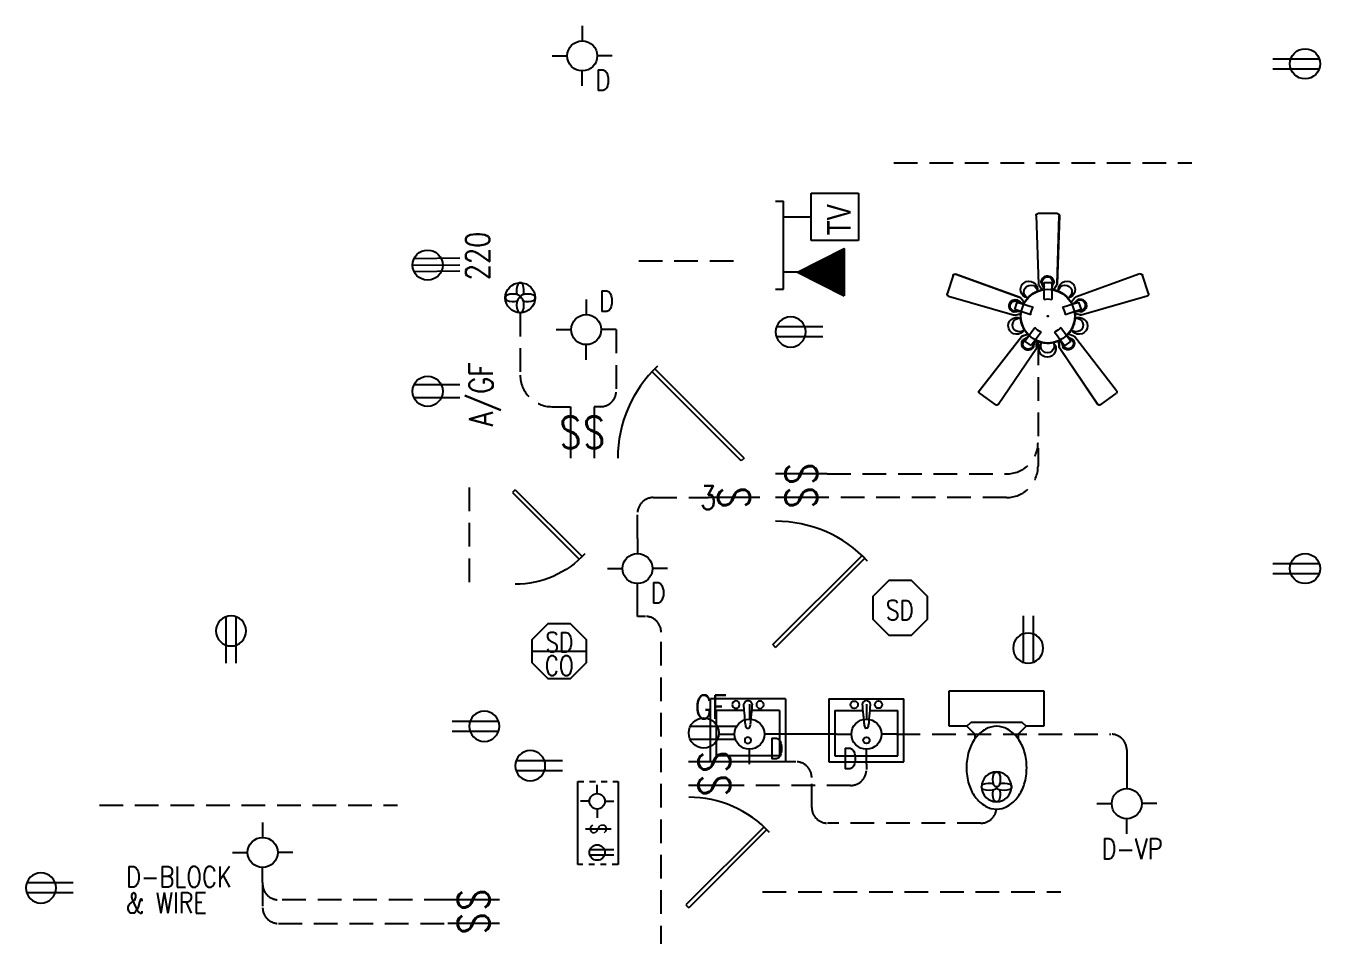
# Model space of a CAD drawing. Header units: inches. Extents: x 1062 to 6528, y -11616 to 5280.
# Drawn here: x 2259.2 to 2587.2, y -11078.8 to -10848.2 of the extents above; entities that cross this region are included whole.
import ezdxf
from ezdxf.enums import TextEntityAlignment as Align

# ---------------------------------------------------------------- set-up
doc = ezdxf.new("R2010")
doc.units = ezdxf.units.IN
doc.header["$LTSCALE"] = 24
doc.header["$MEASUREMENT"] = 0
for name, pattern in [('DASH', [0.1236, 0.0618, -0.0618]), ('DASHED', [0.75, 0.5, -0.25]), ('HIDDEN', [0.375, 0.25, -0.125])]:
    doc.linetypes.add(name, pattern=pattern)
doc.layers.get('Defpoints').update_dxf_attribs({"color": 3, "linetype": 'HIDDEN'})
for name, color, linetype in [('A-DOOR', 4, 'CONTINUOUS'), ('AN', 6, 'CONTINUOUS'), ('ELEC', 1, 'CONTINUOUS'), ('P-FIXT', 6, 'CONTINUOUS'), ('TEMP', 5, 'CONTINUOUS')]:
    doc.layers.add(name, color=color, linetype=linetype)
doc.layers.add('cam_ELEC', color=7, linetype='CONTINUOUS', lineweight=35)
doc.layers.get('AN').off()
doc.layers.get('TEMP').off()
doc.styles.add('Arial Narrow_1', font='ARIALN.TTF', dxfattribs={"width": 0.9, "height": 6.75})
doc.styles.add('SIMPLEX', font='simplex.shx', dxfattribs={"width": 0.8})

# ---------------------------------------------------------------- blocks, each defined once
blk = doc.blocks.new('*U687')
at = {"layer": 'ELEC', "color": 0}
for p, q in [((0, 7.62), (0, 3.81)), ((-7.62, 0), (-3.81, 0)), ((7.62, 0), (3.81, 0)), ((0, -7.62), (0, -3.81))]:
    blk.add_line(p, q, dxfattribs=at)
blk.add_circle((0, 0), 3.81, dxfattribs=at)
at = {"layer": 'ELEC', "color": 0, "insert": (-34.64, -3.55), "char_height": 5.25, "width": 28.4525, "attachment_point": 1, "style": 'SIMPLEX'}
blk.add_mtext('\\pxsm0.75;D-BLOCK\\P& WIRE', dxfattribs=at)
blk = doc.blocks.new('*U574')
at = {"layer": 'ELEC', "color": 0}
for p, q in [((-2.94, 25.51, -46.52), (-2.36, 8.14, -46.52)), ((-2.9, 25.51, -46.52), (-2.94, 25.51, -46.52)), ((-2.32, 8.14, -46.52), (-2.9, 25.51, -46.52)), ((-2.43, 26, -46.52), (-2.46, 26, -46.52)), ((-2.43, 26, -46.52), (2.5, 26, -46.52)), ((2.97, 25.51, -46.52), (2.39, 8.14, -46.52)), ((-25.48, 5.72, -46.52), (-23.96, 10.41, -46.52)), ((-23.35, 10.71, -46.52), (-7, 4.79, -46.52)), ((0.07, 10.22, -46.52), (0.02, 10.22, -46.52)), ((0.12, 10.03, -46.52), (0.03, 10.03, -46.52)), ((23.36, 10.68, -46.52), (7.01, 4.76, -46.52)), ((7.02, 4.72, -46.52), (23.37, 10.64, -46.52)), ((23.37, 10.64, -46.52), (23.36, 10.68, -46.52)), ((23.98, 10.34, -46.52), (23.97, 10.37, -46.52)), ((23.98, 10.34, -46.52), (25.5, 5.66, -46.52)), ((-2.32, 8.14, -46.52), (-2.36, 8.14, -46.52)), ((-2.27, 7.97, -46.52), (-1.42, 6.72, -46.52)), ((-2.24, 7.97, -46.52), (-2.27, 7.97, -46.52)), ((-1.39, 6.72, -46.52), (-2.24, 7.97, -46.52)), ((-1.55, 8.58, -46.52), (-1.59, 8.58, -46.52)), ((-1, 8.51, -46.52), (-1, 4.25, -46.52)), ((0.97, 8.51, -46.52), (-1, 8.51, -46.52)), ((0.97, 4.26, -46.52), (0.97, 8.51, -46.52)), ((2.3, 7.97, -46.52), (1.46, 6.72, -46.52)), ((-25.48, 5.72, -46.52), (-25.49, 5.69, -46.52)), ((-25.17, 5.12, -46.52), (-25.18, 5.09, -46.52)), ((-25.18, 5.09, -46.52), (-8.47, 0.27, -46.52)), ((-8.46, 0.3, -46.52), (-25.17, 5.12, -46.52)), ((-7.8, 3.55, -46.52), (-8.41, 1.68, -46.52)), ((-3.74, 2.25, -46.52), (-7.8, 3.55, -46.52)), ((-6.87, 4.65, -46.52), (-5.95, 3.47, -46.52)), ((7.8, 3.55, -46.52), (3.74, 2.25, -46.52)), ((6.88, 4.62, -46.52), (5.96, 3.44, -46.52)), ((6, 3.44, -46.52), (6.89, 4.59, -46.52)), ((6.89, 4.59, -46.52), (6.88, 4.62, -46.52)), ((7.02, 4.72, -46.52), (7.01, 4.76, -46.52)), ((7.68, 4.12, -46.52), (7.67, 4.16, -46.52)), ((8.41, 1.68, -46.52), (7.8, 3.55, -46.52)), ((25.19, 5.06, -46.52), (8.48, 0.24, -46.52)), ((-9.7, 3.22, -46.52), (-9.71, 3.18, -46.52)), ((-9.5, 3.21, -46.52), (-9.53, 3.13, -46.52)), ((-8.64, 1.18, -46.52), (-8.65, 1.14, -46.52)), ((-8.46, 0.3, -46.52), (-8.47, 0.27, -46.52)), ((-8.41, 1.68, -46.52), (-4.35, 0.36, -46.52)), ((-8.28, 0.3, -46.52), (-6.85, 0.72, -46.52)), ((-8.27, 0.33, -46.52), (-8.28, 0.3, -46.52)), ((-6.85, 0.75, -46.52), (-8.27, 0.33, -46.52)), ((4.35, 0.36, -46.52), (8.41, 1.68, -46.52)), ((8.29, 0.27, -46.52), (6.85, 0.69, -46.52)), ((9.57, 2.98, -46.52), (9.55, 3.06, -46.52)), ((9.74, 3.09, -46.52), (9.73, 3.13, -46.52)), ((-3.3, -2.86, -46.52), (-5.81, -6.31, -46.52)), ((5.82, -6.3, -46.52), (3.31, -2.85, -46.52)), ((-17.4, -18.9, -46.52), (-6.72, -5.18, -46.52)), ((-6.55, -5.09, -46.52), (-5.15, -4.59, -46.52)), ((-5.81, -6.31, -46.52), (-4.2, -7.48, -46.52)), ((-4.2, -7.48, -46.52), (-1.69, -4.03, -46.52)), ((-2.83, -6.28, -46.52), (-2.88, -7.76, -46.52)), ((-2.85, -7.78, -46.52), (-2.8, -6.29, -46.52)), ((1.72, -4.02, -46.52), (4.22, -7.46, -46.52)), ((2.85, -7.78, -46.52), (2.8, -6.29, -46.52)), ((4.22, -7.46, -46.52), (5.82, -6.3, -46.52)), ((5.12, -4.61, -46.52), (6.52, -5.11, -46.52)), ((6.55, -5.09, -46.52), (5.14, -4.59, -46.52)), ((6.3, -6.03, -46.52), (6.33, -6.01, -46.52)), ((6.52, -5.11, -46.52), (6.55, -5.09, -46.52)), ((6.62, -5.16, -46.52), (6.64, -5.14, -46.52)), ((6.62, -5.16, -46.52), (17.35, -18.94, -46.52)), ((17.37, -18.92, -46.52), (6.64, -5.14, -46.52)), ((-2.91, -7.95, -46.52), (-12.65, -22.35, -46.52)), ((-12.62, -22.37, -46.52), (-2.88, -7.97, -46.52)), ((-6.06, -8.23, -46.52), (-6.03, -8.26, -46.52)), ((-5.99, -8.04, -46.52), (-5.92, -8.09, -46.52)), ((-3.79, -7.85, -46.52), (-3.76, -7.88, -46.52)), ((-2.91, -7.95, -46.52), (-2.88, -7.97, -46.52)), ((-2.88, -7.76, -46.52), (-2.85, -7.78, -46.52)), ((12.59, -22.39, -46.52), (2.9, -8.07, -46.52)), ((5.79, -8.19, -46.52), (5.86, -8.13, -46.52)), ((5.95, -8.31, -46.52), (5.99, -8.28, -46.52)), ((-13.32, -22.46, -46.52), (-17.3, -19.57, -46.52)), ((17.25, -19.61, -46.52), (13.26, -22.5, -46.52)), ((17.25, -19.61, -46.52), (17.27, -19.59, -46.52)), ((17.35, -18.94, -46.52), (17.37, -18.92, -46.52)), ((-13.32, -22.46, -46.52), (-13.29, -22.48, -46.52)), ((-12.65, -22.35, -46.52), (-12.62, -22.37, -46.52))]:
    blk.add_line(p, q, dxfattribs=at)
at = {"layer": 'ELEC', "color": 0, "elevation": -46.52, "flags": 128}
for points in [[(1.69, 8.58), (1.68, 8.65), (1.68, 8.71), (1.67, 8.78), (1.66, 8.84), (1.65, 8.91), (1.64, 8.97), (1.62, 9.03), (1.6, 9.1), (1.58, 9.16), (1.56, 9.22), (1.53, 9.28), (1.5, 9.34), (1.47, 9.39), (1.44, 9.45), (1.4, 9.5), (1.37, 9.56), (1.33, 9.61), (1.28, 9.66), (1.24, 9.71), (1.2, 9.76), (1.15, 9.8), (1.1, 9.84), (1.05, 9.88), (1, 9.92), (0.94, 9.96), (0.89, 9.99), (0.83, 10.03), (0.77, 10.06), (0.71, 10.08), (0.65, 10.11), (0.59, 10.13), (0.53, 10.15), (0.47, 10.17), (0.4, 10.18), (0.34, 10.2), (0.28, 10.21), (0.21, 10.21), (0.15, 10.22), (0.08, 10.22), (0.07, 10.22)], [(-1.03, 6.82), (-1.3, 6.77), (-1.57, 6.71), (-1.83, 6.65), (-2.1, 6.57), (-2.36, 6.48), (-2.62, 6.38), (-2.87, 6.27), (-3.12, 6.15), (-3.36, 6.02), (-3.6, 5.88), (-3.83, 5.73), (-4.06, 5.57), (-4.28, 5.41), (-4.49, 5.23), (-4.7, 5.05), (-4.9, 4.86), (-5.09, 4.66), (-5.27, 4.45), (-5.44, 4.24), (-5.61, 4.01), (-5.76, 3.79), (-5.91, 3.55), (-6.05, 3.31), (-6.18, 3.07)], [(6.19, 3.03), (6.12, 3.18), (5.98, 3.42), (5.84, 3.66), (5.69, 3.89), (5.53, 4.12), (5.36, 4.33), (5.18, 4.55), (5, 4.75), (4.8, 4.95), (4.6, 5.13), (4.39, 5.31), (4.18, 5.48), (3.95, 5.65), (3.73, 5.8), (3.49, 5.95), (3.25, 6.08), (3, 6.21), (2.75, 6.32), (2.5, 6.43), (2.24, 6.52), (1.98, 6.6), (1.71, 6.68), (1.44, 6.74), (1.17, 6.79), (0.97, 6.82)], [(1.03, 6.81), (1.05, 6.96), (1.09, 7.15), (1.14, 7.33), (1.2, 7.52), (1.26, 7.7), (1.33, 7.88), (1.4, 8.05), (1.48, 8.22), (1.57, 8.39), (1.67, 8.55), (1.69, 8.58)], [(-7.64, 4.25), (-7.7, 4.27), (-7.77, 4.29), (-7.83, 4.3), (-7.9, 4.32), (-7.96, 4.32), (-8.03, 4.33), (-8.09, 4.33), (-8.16, 4.34), (-8.22, 4.33), (-8.29, 4.33), (-8.35, 4.32), (-8.42, 4.31), (-8.48, 4.3), (-8.55, 4.29), (-8.61, 4.27), (-8.67, 4.25), (-8.73, 4.23), (-8.79, 4.21), (-8.85, 4.18), (-8.91, 4.15), (-8.97, 4.12), (-9.02, 4.09), (-9.08, 4.05), (-9.13, 4.01), (-9.18, 3.97), (-9.23, 3.93), (-9.28, 3.89), (-9.33, 3.84), (-9.37, 3.79), (-9.41, 3.74), (-9.45, 3.69), (-9.49, 3.64), (-9.53, 3.59), (-9.56, 3.53), (-9.59, 3.47), (-9.62, 3.42), (-9.65, 3.36), (-9.67, 3.3), (-9.7, 3.24), (-9.7, 3.22)], [(-6.15, 3.07), (-6.3, 3.15), (-6.46, 3.25), (-6.63, 3.35), (-6.78, 3.46), (-6.93, 3.57), (-7.08, 3.69), (-7.23, 3.82), (-7.36, 3.95), (-7.5, 4.09), (-7.62, 4.23), (-7.64, 4.25)], [(-6.8, 1.15), (-6.83, 0.97), (-6.86, 0.7), (-6.88, 0.42), (-6.9, 0.15), (-6.9, 0)], [(0.1, 0), (0.1, 0), (0.1, 0.01), (0.1, 0.01), (0.1, 0.01), (0.1, 0.02), (0.1, 0.02), (0.1, 0.03), (0.1, 0.03), (0.1, 0.03), (0.09, 0.04), (0.09, 0.04), (0.09, 0.05), (0.09, 0.05), (0.09, 0.05), (0.09, 0.06), (0.08, 0.06), (0.08, 0.06), (0.08, 0.07), (0.07, 0.07), (0.07, 0.07), (0.07, 0.08), (0.07, 0.08), (0.06, 0.08), (0.06, 0.08), (0.06, 0.09), (0.05, 0.09), (0.05, 0.09), (0.04, 0.09), (0.04, 0.09), (0.04, 0.1), (0.03, 0.1), (0.03, 0.1), (0.02, 0.1), (0.02, 0.1), (0.02, 0.1), (0.01, 0.1), (0.01, 0.1), (0, 0.1), (0, 0.1), (0, 0.1), (-0.01, 0.1), (-0.01, 0.1), (-0.02, 0.1), (-0.02, 0.1), (-0.02, 0.1), (-0.03, 0.1), (-0.03, 0.1), (-0.04, 0.1), (-0.04, 0.09), (-0.04, 0.09), (-0.05, 0.09), (-0.05, 0.09), (-0.06, 0.09), (-0.06, 0.08), (-0.06, 0.08), (-0.07, 0.08), (-0.07, 0.08), (-0.07, 0.07), (-0.07, 0.07), (-0.08, 0.07), (-0.08, 0.07), (-0.08, 0.06), (-0.09, 0.06), (-0.09, 0.06), (-0.09, 0.05), (-0.09, 0.05), (-0.09, 0.04), (-0.1, 0.04), (-0.1, 0.04), (-0.1, 0.03), (-0.1, 0.03), (-0.1, 0.03), (-0.1, 0.02), (-0.1, 0.02), (-0.1, 0.01), (-0.1, 0.01), (-0.1, 0), (-0.1, 0), (-0.1, 0)], [(6.78, 1.12), (6.95, 1.15), (7.14, 1.17), (7.33, 1.18), (7.52, 1.18), (7.71, 1.18), (7.9, 1.17), (8.09, 1.15), (8.28, 1.13), (8.47, 1.09), (8.65, 1.05), (8.68, 1.05)], [(6.9, 0), (6.89, 0.27), (6.87, 0.55), (6.85, 0.82), (6.81, 1.1), (6.8, 1.15)], [(8.68, 1.05), (8.74, 1.07), (8.81, 1.09), (8.87, 1.12), (8.92, 1.15), (8.98, 1.18), (9.04, 1.21), (9.09, 1.25), (9.15, 1.28), (9.2, 1.32), (9.25, 1.36), (9.3, 1.41), (9.34, 1.45), (9.39, 1.5), (9.43, 1.55), (9.47, 1.6), (9.51, 1.65), (9.55, 1.71), (9.59, 1.76), (9.62, 1.82), (9.65, 1.88), (9.68, 1.93), (9.7, 1.99), (9.73, 2.06), (9.75, 2.12), (9.76, 2.18), (9.78, 2.24), (9.79, 2.31), (9.8, 2.37), (9.81, 2.44), (9.82, 2.5), (9.82, 2.57), (9.82, 2.63), (9.82, 2.7), (9.81, 2.76), (9.8, 2.82), (9.79, 2.89), (9.78, 2.95), (9.76, 3.02), (9.75, 3.08), (9.74, 3.09)], [(-6.9, 0), (-6.89, -0.28), (-6.87, -0.55), (-6.85, -0.83), (-6.81, -1.1), (-6.76, -1.37), (-6.7, -1.64), (-6.63, -1.91), (-6.55, -2.17), (-6.45, -2.43), (-6.35, -2.69), (-6.24, -2.94), (-6.12, -3.19), (-5.99, -3.43), (-5.84, -3.66), (-5.69, -3.9), (-5.53, -4.12), (-5.36, -4.34), (-5.19, -4.55), (-5, -4.75), (-4.81, -4.95)], [(-0.1, 0), (-0.1, -0.01), (-0.1, -0.01), (-0.1, -0.01), (-0.1, -0.02), (-0.1, -0.02), (-0.1, -0.03), (-0.1, -0.03), (-0.1, -0.03), (-0.1, -0.04), (-0.1, -0.04), (-0.1, -0.05), (-0.09, -0.05), (-0.09, -0.05), (-0.09, -0.06), (-0.09, -0.06), (-0.08, -0.06), (-0.08, -0.07), (-0.08, -0.07), (-0.08, -0.07), (-0.07, -0.08), (-0.07, -0.08), (-0.07, -0.08), (-0.06, -0.08), (-0.06, -0.09), (-0.06, -0.09), (-0.05, -0.09), (-0.05, -0.09), (-0.05, -0.1), (-0.04, -0.1), (-0.04, -0.1), (-0.03, -0.1), (-0.03, -0.1), (-0.03, -0.1), (-0.02, -0.1), (-0.02, -0.1), (-0.01, -0.1), (-0.01, -0.11), (-0.01, -0.11), (0, -0.11), (0, -0.11), (0.01, -0.11), (0.01, -0.11), (0.01, -0.1), (0.02, -0.1), (0.02, -0.1), (0.03, -0.1), (0.03, -0.1), (0.03, -0.1), (0.04, -0.1), (0.04, -0.1), (0.05, -0.09), (0.05, -0.09), (0.05, -0.09), (0.06, -0.09), (0.06, -0.09), (0.06, -0.08), (0.07, -0.08), (0.07, -0.08), (0.07, -0.08), (0.08, -0.07), (0.08, -0.07), (0.08, -0.07), (0.08, -0.06), (0.09, -0.06), (0.09, -0.06), (0.09, -0.05), (0.09, -0.05), (0.09, -0.04), (0.1, -0.04), (0.1, -0.04), (0.1, -0.03), (0.1, -0.03), (0.1, -0.02), (0.1, -0.02), (0.1, -0.02), (0.1, -0.01), (0.1, -0.01), (0.1, 0), (0.1, 0)], [(4.83, -4.93), (4.89, -4.86), (5.08, -4.66), (5.27, -4.45), (5.44, -4.24), (5.61, -4.02), (5.76, -3.79), (5.91, -3.56), (6.05, -3.32), (6.17, -3.07), (6.29, -2.82), (6.4, -2.57), (6.5, -2.31), (6.58, -2.05), (6.66, -1.79), (6.73, -1.52), (6.78, -1.25), (6.83, -0.97), (6.86, -0.7), (6.88, -0.43), (6.89, -0.15), (6.9, 0)], [(-6.41, -5.95), (-6.45, -6.01), (-6.48, -6.06), (-6.52, -6.12), (-6.55, -6.18), (-6.57, -6.24), (-6.6, -6.3), (-6.62, -6.36), (-6.65, -6.42), (-6.66, -6.48), (-6.68, -6.54), (-6.69, -6.61), (-6.71, -6.67), (-6.71, -6.74), (-6.72, -6.8), (-6.72, -6.87), (-6.73, -6.93), (-6.72, -7), (-6.72, -7.06), (-6.71, -7.13), (-6.7, -7.19), (-6.69, -7.26), (-6.68, -7.32), (-6.66, -7.38), (-6.64, -7.45), (-6.62, -7.51), (-6.59, -7.57), (-6.57, -7.63), (-6.54, -7.68), (-6.51, -7.74), (-6.47, -7.8), (-6.44, -7.85), (-6.4, -7.9), (-6.36, -7.95), (-6.32, -8), (-6.27, -8.05), (-6.23, -8.1), (-6.18, -8.14), (-6.13, -8.18), (-6.08, -8.22), (-6.06, -8.23)], [(-4.85, -4.93), (-4.95, -5.02), (-5.09, -5.14), (-5.24, -5.27), (-5.39, -5.38), (-5.54, -5.49), (-5.7, -5.59), (-5.87, -5.69), (-6.04, -5.78), (-6.21, -5.87), (-6.38, -5.94), (-6.41, -5.95)], [(-3.18, -6.12), (-3.01, -6.21), (-2.75, -6.32), (-2.5, -6.43), (-2.24, -6.52), (-1.98, -6.61), (-1.71, -6.68), (-1.44, -6.75), (-1.17, -6.8), (-0.9, -6.84), (-0.63, -6.87), (-0.35, -6.89), (-0.08, -6.9), (0.2, -6.89), (0.48, -6.88), (0.75, -6.86), (1.02, -6.82), (1.3, -6.77), (1.57, -6.72), (1.83, -6.65), (2.1, -6.57), (2.36, -6.48), (2.62, -6.38), (2.87, -6.27), (3.12, -6.15), (3.23, -6.09)], [(3.17, -6.12), (3.24, -6.26), (3.32, -6.43), (3.39, -6.61), (3.45, -6.79), (3.51, -6.97), (3.56, -7.15), (3.6, -7.34), (3.63, -7.53), (3.66, -7.72), (3.68, -7.91), (3.68, -7.94)], [(3.68, -7.94), (3.72, -7.99), (3.76, -8.04), (3.8, -8.09), (3.85, -8.13), (3.9, -8.18), (3.95, -8.22), (4, -8.26), (4.05, -8.3), (4.1, -8.34), (4.16, -8.38), (4.21, -8.41), (4.27, -8.44), (4.33, -8.47), (4.39, -8.49), (4.45, -8.52), (4.51, -8.54), (4.58, -8.56), (4.64, -8.57), (4.7, -8.59), (4.77, -8.6), (4.83, -8.61), (4.9, -8.61), (4.96, -8.62), (5.03, -8.62), (5.09, -8.61), (5.16, -8.61), (5.22, -8.6), (5.29, -8.59), (5.35, -8.58), (5.41, -8.57), (5.47, -8.55), (5.54, -8.53), (5.6, -8.51), (5.66, -8.48), (5.72, -8.45), (5.77, -8.42), (5.83, -8.39), (5.89, -8.36), (5.94, -8.32), (5.95, -8.31)]]:
    blk.add_lwpolyline(points, dxfattribs=at)
at = {"layer": 'ELEC', "color": 0}
for centre, radius, start, end in [((-4.78, 6.74, -46.52), 2.14, 350.7421, 260.9533), ((0, 0, -46.52), 6.82, 0, 180), ((-4.37, 6.17, -46.52), 1.72, 7.4906, 244.5094), ((4.78, 6.74, -46.52), 2.14, 279.0467, 189.2579), ((4.36, 6.17, -46.52), 1.72, 295.4906, 172.5094), ((0, 0, -46.52), 4.37, 77.1929, 103.2637), ((0, 0, -46.52), 4.37, 148.9987, 175.2531), ((0, 0, -46.52), 4.37, 4.7469, 31.0013), ((-7.89, -2.46, -46.52), 2.14, 62.7421, 332.9533), ((-7.22, -2.24, -46.52), 1.72, 79.4906, 316.5094), ((0, 0, -46.52), 6.82, 180, 0), ((0, 0, -46.52), 4.37, 220.9006, 247.2637), ((0, 0, -46.52), 4.37, 293.1929, 319.2637), ((7.22, -2.24, -46.52), 1.72, 223.4906, 100.5094), ((7.89, -2.46, -46.52), 2.14, 207.0467, 117.2579), ((0.1, -8.26, -46.52), 2.14, 135.0467, 45.2579), ((0.1, -7.56, -46.52), 1.72, 151.4906, 28.5094)]:
    blk.add_arc(centre, radius, start, end, dxfattribs=at)
for centre, major_axis, start_param, end_param in [((-2.46, 25.51, -46.52), (0, 0.484), 0, 1.570796), ((-2.43, 25.51, -46.52), (0, 0.484), 0, 1.570796), ((2.5, 25.51, -46.52), (0, 0.484), 4.712389, 6.283185), ((2.46, 25.51, -46.52), (0, 0.484), 5.905353, 6.137419), ((-23.5, 10.26, -46.52), (-0.46, 0.149), 4.712389, 6.283185), ((-23.51, 10.22, -46.52), (-0.46, 0.149), 6.021386, 6.137419), ((0.02, 8.58, -46.52), (0, 1.64), 0, 1.570796), ((0.11, 8.58, -46.52), (0, 1.39), 4.761565, 7.804693), ((0.12, 8.65, -46.52), (0, 1.38), 4.712389, 7.462224), ((23.51, 10.22, -46.52), (0.46, 0.149), 0, 1.570796), ((23.52, 10.19, -46.52), (0.46, 0.149), 0, 1.570796), ((-1.02, 8.73, -46.52), (0, 1.49), 1.980343, 2.111734), ((-0.98, 8.73, -46.52), (0, 1.49), 1.980343, 2.111734), ((-6.1, 5.98, -46.52), (0, 5.27), 4.871906, 5.228698), ((-6.02, 5.98, -46.52), (0, 5.52), 5.104129, 5.216074), ((0.12, 8.65, -46.52), (0, 1.38), 1.195695, 1.570796), ((-6.41, 5.92, -46.52), (0, 5.93), 5.084701, 5.191094), ((5.7, 6.04, -46.52), (0, 5.02), 1.024368, 1.286982), ((5.7, 6.04, -46.52), (0, 5.02), 1.024368, 1.282289), ((5.62, 6.04, -46.52), (0, 4.77), 1.128131, 1.174641), ((1.05, 8.73, -46.52), (0, 1.49), 4.171451, 4.302842), ((-25.03, 5.54, -46.52), (-0.46, 0.149), 0, 1.570796), ((-25.02, 5.57, -46.52), (-0.46, 0.149), 0, 1.570796), ((-8.19, 2.79, -46.52), (-1.31, 0.43), 4.712389, 7.556223), ((-8.13, 2.76, -46.52), (-1.32, 0.43), 4.761565, 7.429311), ((-3.98, 7.29, -46.52), (-4.78, 1.55), 1.024368, 1.284625), ((-3.98, 7.29, -46.52), (-4.78, 1.55), 1.024368, 1.282289), ((-4.01, 7.21, -46.52), (-4.54, 1.47), 1.128131, 1.174517), ((-7.98, 3.7, -46.52), (-1.41, 0.46), 4.171451, 4.302842), ((3.8, 7.65, -46.52), (5.01, 1.63), 4.870451, 5.228698), ((7.99, 3.66, -46.52), (1.41, 0.46), 1.980343, 2.111734), ((8, 3.63, -46.52), (1.41, 0.46), 1.980343, 2.111734), ((3.65, 7.93, -46.52), (5.64, 1.83), 5.068892, 5.086783), ((3.83, 7.57, -46.52), (5.25, 1.7), 5.090031, 5.216074), ((3.65, 7.93, -46.52), (5.64, 1.83), 5.116292, 5.191094), ((8.17, 2.63, -46.52), (1.56, 0.51), 0, 1.570796), ((8.26, 2.56, -46.52), (1.31, 0.43), 4.712389, 7.853982), ((8.19, 2.54, -46.52), (1.32, 0.43), 4.761565, 7.804693), ((25.04, 5.51, -46.52), (0.46, 0.149), 4.712389, 6.283185), ((-8.15, 2.67, -46.52), (-1.56, 0.51), 0, 1.570796), ((-8.13, 2.76, -46.52), (-1.32, 0.43), 1.18714, 1.521508), ((-8.19, 2.79, -46.52), (-1.31, 0.43), 1.308997, 1.570796), ((-7.57, -3.96, -46.52), (-5.01, 1.63), 4.869541, 5.228698), ((-7.55, -3.88, -46.52), (-5.25, 1.7), 5.104094, 5.216074), ((-7.61, -4.27, -46.52), (-5.64, 1.83), 5.116292, 5.191094), ((-8.62, 1.73, -46.52), (-1.41, 0.46), 1.980343, 2.111734), ((-8.61, 1.76, -46.52), (-1.41, 0.46), 1.980343, 2.111734), ((7.51, -3.56, -46.52), (4.78, 1.55), 1.024368, 1.264914), ((7.51, -3.56, -46.52), (4.78, 1.55), 1.230515, 1.255878), ((7.51, -3.56, -46.52), (4.78, 1.55), 1.024368, 1.230515), ((7.48, -3.48, -46.52), (4.54, 1.47), 1.128131, 1.174733), ((8.63, 1.7, -46.52), (1.41, 0.46), 4.171451, 4.302842), ((-5.98, -6.45, -46.52), (0.87, 1.2), 1.029858, 1.161249), ((-5.18, -6.93, -46.52), (0.81, 1.11), 1.570796, 4.41463), ((-5.13, -6.88, -46.52), (0.82, 1.12), 1.619972, 4.328732), ((-8.17, -1.54, -46.52), (2.95, 4.06), 4.16596, 4.414369), ((-8.17, -1.54, -46.52), (2.95, 4.06), 4.169835, 4.372108), ((-8.1, -1.59, -46.52), (2.8, 3.86), 4.269724, 4.31651), ((-8.17, -1.54, -46.52), (2.95, 4.06), 4.376245, 4.397997), ((1.42, -8.43, -46.52), (3.1, 4.26), 1.732537, 2.087105), ((4.95, -7.01, -46.52), (-0.82, 1.12), 1.619972, 4.6631), ((4.98, -7.07, -46.52), (-0.81, 1.11), 1.570796, 4.712389), ((8.45, -1.25, -46.52), (-3.1, 4.26), 1.733383, 2.087105), ((8.67, -1.02, -46.52), (-3.48, 4.79), 1.943108, 2.049501), ((8.38, -1.3, -46.52), (-3.24, 4.46), 1.962537, 2.074482), ((5.02, -6.96, -46.52), (-0.96, 1.33), 3.141593, 4.712389), ((5.95, -6.47, -46.52), (-0.87, 1.2), 5.179816, 5.253327), ((5.98, -6.45, -46.52), (-0.87, 1.2), 5.179816, 5.253327), ((-5.06, -6.93, -46.52), (0.96, 1.33), 3.141593, 4.712389), ((-5.13, -6.88, -46.52), (0.82, 1.12), 4.365604, 4.6631), ((-5.18, -6.93, -46.52), (0.81, 1.11), 4.45059, 4.712389), ((1.71, -8.56, -46.52), (3.48, 4.79), 1.9747, 2.049501), ((1.35, -8.38, -46.52), (3.24, 4.46), 1.962537, 2.074482), ((-4.34, -7.64, -46.52), (0.87, 1.2), 5.121936, 5.253327), ((-4.31, -7.66, -46.52), (0.87, 1.2), 5.121936, 5.253327), ((4.31, -7.67, -46.52), (-0.87, 1.2), 1.029858, 1.229344), ((-0.99, -8.19, -46.52), (-2.8, 3.86), 4.269724, 4.316412), ((-1.07, -8.24, -46.52), (-2.95, 4.06), 4.16596, 4.428575), ((-1.07, -8.24, -46.52), (-2.95, 4.06), 4.16596, 4.423882), ((-17.02, -19.18, -46.52), (0.284, 0.391), 1.570796, 3.141593), ((16.96, -19.22, -46.52), (-0.284, 0.391), 3.141593, 4.712389), ((16.99, -19.2, -46.52), (-0.284, 0.391), 3.141593, 4.712389), ((-13.04, -22.07, -46.52), (0.284, 0.391), 3.141593, 4.712389), ((-13.01, -22.09, -46.52), (0.284, 0.391), 3.141593, 4.712389), ((12.98, -22.11, -46.52), (-0.284, 0.391), 1.570796, 3.141593)]:
    blk.add_ellipse(centre, major_axis=major_axis, ratio=0.984808, start_param=start_param, end_param=end_param, dxfattribs=at)
for points, knots in [([(-1.26, 8.64, -46.52), (-1.28, 8.64, -46.52), (-1.31, 8.63, -46.52), (-1.37, 8.62, -46.52), (-1.42, 8.6, -46.52), (-1.48, 8.59, -46.52), (-1.53, 8.58, -46.52), (-1.55, 8.58, -46.52), (-1.55, 8.58, -46.52)], [0, 0, 0, 0, 0.142857, 0.285714, 0.428571, 0.571429, 0.857143, 1, 1, 1, 1]), ([(1.48, 8.65, -46.52), (1.5, 8.64, -46.52), (1.53, 8.63, -46.52), (1.58, 8.62, -46.52), (1.62, 8.61, -46.52), (1.67, 8.59, -46.52), (1.68, 8.58, -46.52), (1.69, 8.58, -46.52)], [0, 0, 0, 0, 0.1428571, 0.2857143, 0.4285714, 0.5714286, 0.8571429, 0.8571429, 0.8571429, 0.8571429]), ([(-7.77, 4.08, -46.52), (-7.76, 4.09, -46.52), (-7.74, 4.12, -46.52), (-7.71, 4.17, -46.52), (-7.69, 4.2, -46.52), (-7.66, 4.24, -46.52), (-7.65, 4.25, -46.52), (-7.64, 4.25, -46.52)], [0, 0, 0, 0, 0.1428571, 0.2857143, 0.4285714, 0.5714286, 0.8571429, 0.8571429, 0.8571429, 0.8571429]), ([(7.83, 3.87, -46.52), (7.82, 3.88, -46.52), (7.8, 3.91, -46.52), (7.77, 3.96, -46.52), (7.74, 4.01, -46.52), (7.71, 4.06, -46.52), (7.69, 4.1, -46.52), (7.68, 4.12, -46.52), (7.68, 4.12, -46.52)], [0, 0, 0, 0, 0.142857, 0.285714, 0.428571, 0.571429, 0.857143, 1, 1, 1, 1]), ([(-8.61, 1.47, -46.52), (-8.61, 1.45, -46.52), (-8.61, 1.42, -46.52), (-8.62, 1.36, -46.52), (-8.62, 1.31, -46.52), (-8.63, 1.24, -46.52), (-8.64, 1.2, -46.52), (-8.64, 1.18, -46.52), (-8.64, 1.18, -46.52)], [0, 0, 0, 0, 0.142857, 0.285714, 0.428571, 0.571429, 0.857143, 1, 1, 1, 1]), ([(8.68, 1.27, -46.52), (8.68, 1.25, -46.52), (8.69, 1.21, -46.52), (8.69, 1.16, -46.52), (8.69, 1.11, -46.52), (8.69, 1.07, -46.52), (8.68, 1.05, -46.52), (8.68, 1.05, -46.52)], [0, 0, 0, 0, 0.1428571, 0.2857143, 0.4285714, 0.5714286, 0.8571429, 0.8571429, 0.8571429, 0.8571429]), ([(-6.28, -6.13, -46.52), (-6.29, -6.12, -46.52), (-6.32, -6.09, -46.52), (-6.35, -6.05, -46.52), (-6.37, -6.01, -46.52), (-6.4, -5.97, -46.52), (-6.41, -5.96, -46.52), (-6.41, -5.95, -46.52)], [0, 0, 0, 0, 0.1428571, 0.2857143, 0.4285714, 0.5714286, 0.8571429, 0.8571429, 0.8571429, 0.8571429]), ([(6.1, -6.26, -46.52), (6.11, -6.24, -46.52), (6.13, -6.21, -46.52), (6.17, -6.17, -46.52), (6.21, -6.13, -46.52), (6.25, -6.08, -46.52), (6.28, -6.05, -46.52), (6.29, -6.04, -46.52), (6.3, -6.03, -46.52)], [0, 0, 0, 0, 0.142857, 0.285714, 0.428571, 0.571429, 0.857143, 1, 1, 1, 1]), ([(-4.06, -7.73, -46.52), (-4.05, -7.74, -46.52), (-4.01, -7.76, -46.52), (-3.96, -7.78, -46.52), (-3.91, -7.8, -46.52), (-3.85, -7.82, -46.52), (-3.81, -7.84, -46.52), (-3.79, -7.85, -46.52), (-3.79, -7.85, -46.52)], [0, 0, 0, 0, 0.142857, 0.285714, 0.428571, 0.571429, 0.857143, 1, 1, 1, 1]), ([(3.89, -7.87, -46.52), (3.87, -7.87, -46.52), (3.84, -7.89, -46.52), (3.79, -7.91, -46.52), (3.75, -7.92, -46.52), (3.7, -7.93, -46.52), (3.68, -7.94, -46.52), (3.68, -7.94, -46.52)], [0, 0, 0, 0, 0.1428571, 0.2857143, 0.4285714, 0.5714286, 0.8571429, 0.8571429, 0.8571429, 0.8571429])]:
    blk.add_open_spline(points, degree=3, knots=knots, dxfattribs=at)
blk = doc.blocks.new('*U580')
at = {"layer": 'ELEC', "color": 0}
for p, q in [((0, 7.62), (0, 3.81)), ((-7.62, 0), (-3.81, 0)), ((7.62, 0), (3.81, 0)), ((0, -7.62), (0, -3.81))]:
    blk.add_line(p, q, dxfattribs=at)
blk.add_circle((0, 0), 3.81, dxfattribs=at)
at = {"layer": 'ELEC', "color": 0, "insert": (3.32, -3.55), "char_height": 5.25, "width": 2.8525, "attachment_point": 1, "style": 'SIMPLEX'}
blk.add_mtext('D', dxfattribs=at)
blk = doc.blocks.new('*U678')
at = {"layer": 'ELEC'}
h = blk.add_hatch(dxfattribs=at)
h.set_pattern_fill('ANSI31', color=0)
h.set_pattern_definition([(45, (-17786.7599, -242.65927), (-0.08838834765, 0.08838834765), [])])
h.paths.add_polyline_path([(12.82, 17.37), (0.82, 17.37), (6.82, 5.59)])
at = {"layer": 'ELEC', "color": 0}
for p, q in [((-13.21, 20.99), (-1.21, 20.99)), ((-13.21, 8.99), (-13.21, 20.99)), ((-1.21, 20.99), (-1.21, 8.99)), ((0.82, 17.37), (12.82, 17.37)), ((6.82, 5.59), (0.82, 17.37)), ((6.82, 5.59), (12.82, 17.37)), ((-1.21, 8.99), (-13.21, 8.99)), ((-7.21, 2), (-7.21, 8.99)), ((6.82, 5.59), (6.82, 2)), ((11.17, 2), (-11.17, 2)), ((-11.17, 0), (-11.17, 2)), ((11.17, 0), (11.17, 2))]:
    blk.add_line(p, q, dxfattribs=at)
at = {"layer": 'ELEC', "color": 0, "insert": (-2.51, 13.04), "char_height": 6, "width": 10.0899, "attachment_point": 1, "rotation": 180, "style": 'Arial Narrow_1'}
blk.add_mtext('TV', dxfattribs=at)
blk = doc.blocks.new('*U576')
at = {"layer": 'ELEC', "color": 0}
for p, q in [((-1.22, 12), (-1.22, 0.22)), ((1.31, 12), (1.31, 0.22))]:
    blk.add_line(p, q, dxfattribs=at)
blk.add_circle((0.04, 3.82), 3.82, dxfattribs=at)
blk = doc.blocks.new('*U689')
at = {"layer": 'ELEC', "color": 0}
for p, q in [((-1.63, 12), (-1.63, 0.37)), ((1.66, 12), (1.66, 0.37))]:
    blk.add_line(p, q, dxfattribs=at)
blk.add_circle((0.02, 3.82), 3.82, dxfattribs=at)
at = {"layer": 'ELEC', "color": 0, "insert": (0.78, 18.36), "char_height": 6, "width": 15.2712, "attachment_point": 5, "rotation": 180, "style": 'SIMPLEX'}
blk.add_mtext('A/GF', dxfattribs=at)
blk = doc.blocks.new('*U690')
at = {"layer": 'ELEC', "color": 0}
for p, q in [((-1.63, 12), (-1.63, 0.37)), ((0.02, 0), (0.02, 12)), ((1.66, 12), (1.66, 0.37))]:
    blk.add_line(p, q, dxfattribs=at)
blk.add_circle((0.02, 3.82), 3.82, dxfattribs=at)
at = {"layer": 'ELEC', "color": 0, "insert": (3.97, 13.45), "char_height": 6, "width": 15.5439, "attachment_point": 1, "rotation": 179.3616, "style": 'SIMPLEX'}
blk.add_mtext('220', dxfattribs=at)
blk = doc.blocks.new('*U575')
at = {"layer": 'ELEC', "color": 0}
blk.add_circle((0, 0), 6, dxfattribs=at)
for centre, radius, start, end in [((4.5, 3), 6, 157.38014, 202.61986), ((0, 4.875), 1.125, 22.61986, 157.38014), ((-4.5, 3), 6, 337.38014, 22.61986), ((-4.875, 0), 1.125, 112.61986, 247.38014), ((-3, -4.5), 6, 72.88557, 112.61986), ((0, 1.125), 1.125, 202.61986, 337.38014), ((-1.125, 0), 1.125, 292.61986, 0), ((1.125, 0), 1.125, 180, 247.38014), ((3, -4.5), 6, 67.38014, 107.11443), ((4.875, 0), 1.125, 292.61986, 67.38014), ((-3, 4.5), 6, 247.38014, 292.61986), ((4.5, -3), 6, 162.88557, 202.61986), ((3, 4.5), 6, 247.38014, 292.61986), ((-4.5, -3), 6, 337.38014, 17.11443), ((0, -4.875), 1.125, 202.61986, 337.38014)]:
    blk.add_arc(centre, radius, start, end, dxfattribs=at)
blk = doc.blocks.new('*U754')
at = {"layer": 'ELEC', "color": 0}
for p, q in [((0, 7.62), (0, 3.81)), ((-7.62, 0), (-3.81, 0)), ((7.62, 0), (3.81, 0)), ((0, -7.62), (0, -3.81))]:
    blk.add_line(p, q, dxfattribs=at)
blk.add_circle((0, 0), 3.81, dxfattribs=at)
at = {"layer": 'ELEC', "color": 0, "insert": (3.28, 9.84), "char_height": 5.25, "width": 2.8525, "attachment_point": 1, "style": 'SIMPLEX'}
blk.add_mtext('D', dxfattribs=at)
blk = doc.blocks.new('*U223')
at = {"layer": 'ELEC', "color": 0}
for p, q in [((0, 7.62), (0, 3.81)), ((-7.62, 0), (-3.81, 0)), ((7.62, 0), (3.81, 0)), ((0, -7.62), (0, -3.81))]:
    blk.add_line(p, q, dxfattribs=at)
blk.add_circle((0, 0), 3.81, dxfattribs=at)
at = {"layer": 'ELEC', "color": 0, "insert": (-6.4, -8.8), "char_height": 5.25, "width": 16.2525, "attachment_point": 1, "style": 'SIMPLEX'}
blk.add_mtext('D-VP', dxfattribs=at)
blk = doc.blocks.new('*U224')
at = {"layer": 'ELEC', "color": 0}
for p, q in [((0, 7.62), (0, 3.81)), ((-7.62, 0), (-3.81, 0)), ((7.62, 0), (3.81, 0)), ((0, -7.62), (0, -3.81))]:
    blk.add_line(p, q, dxfattribs=at)
blk.add_circle((0, 0), 3.81, dxfattribs=at)
at = {"layer": 'ELEC', "color": 0, "insert": (-6.1, -3.55), "char_height": 5.25, "width": 2.8525, "attachment_point": 1, "style": 'SIMPLEX'}
blk.add_mtext('D', dxfattribs=at)
blk = doc.blocks.new('*U686')
at = {"layer": 'ELEC', "color": 0}
for p, q in [((0, 7.62), (0, 3.81)), ((-7.62, 0), (-3.81, 0)), ((7.62, 0), (3.81, 0)), ((0, -7.62), (0, -3.81))]:
    blk.add_line(p, q, dxfattribs=at)
blk.add_circle((0, 0), 3.81, dxfattribs=at)
at = {"layer": 'ELEC', "color": 0, "insert": (4.91, -1.02), "char_height": 5.25, "width": 2.8525, "attachment_point": 1, "style": 'SIMPLEX'}
blk.add_mtext('D', dxfattribs=at)
blk = doc.blocks.new('*U577')
at = {"layer": 'ELEC', "color": 0}
blk.add_lwpolyline([(2.88, -6.96), (6.96, -2.88), (6.96, 2.88), (2.88, 6.96), (-2.88, 6.96), (-6.96, 2.88), (-6.96, -2.88), (-2.88, -6.96)], close=True, dxfattribs=at)
at = {"layer": 'ELEC', "color": 0, "lineweight": 5, "insert": (-0.09, -0.61), "char_height": 5, "width": 8.2416, "attachment_point": 5, "style": 'SIMPLEX'}
blk.add_mtext('SD', dxfattribs=at)
blk = doc.blocks.new('*U578')
at = {"layer": 'ELEC', "color": 0}
blk.add_line((-6.96, 0), (6.96, 0), dxfattribs=at)
blk.add_lwpolyline([(2.88, -6.96), (6.96, -2.88), (6.96, 2.88), (2.88, 6.96), (-2.88, 6.96), (-6.96, 2.88), (-6.96, -2.88), (-2.88, -6.96)], close=True, dxfattribs=at)
at = {"layer": 'ELEC', "color": 0, "lineweight": 5, "char_height": 5, "attachment_point": 5, "style": 'SIMPLEX'}
for s, insert, width in [('SD', (0, 2.28), 8.2416), ('CO', (0, -3.66), 8.7264)]:
    blk.add_mtext(s, dxfattribs=dict(at, insert=insert, width=width))
blk = doc.blocks.new('*U688')
at = {"layer": 'ELEC', "color": 0}
for p, q in [((-1.63, 12), (-1.63, 0.37)), ((1.66, 12), (1.66, 0.37))]:
    blk.add_line(p, q, dxfattribs=at)
blk.add_circle((0.02, 3.82), 3.82, dxfattribs=at)
at = {"layer": 'ELEC', "color": 0, "insert": (-6.58, 5.61), "char_height": 6, "width": 15.2712, "attachment_point": 5, "rotation": 90, "style": 'SIMPLEX'}
blk.add_mtext('GF', dxfattribs=at)
blk = doc.blocks.new('*U195')
at = {"layer": 'ELEC', "color": 0, "linetype": 'ByBlock', "lineweight": -2}
blk.add_line((-6.52, 0), (6.52, 0), dxfattribs=at)
at = {"layer": 'ELEC', "color": 0, "linetype": 'ByBlock', "lineweight": -2, "style": 'SIMPLEX', "width": 0.8, "flags": 8}
blk.add_attdef('S', text='', height=8, rotation=90, dxfattribs=at).set_placement((0, 0), align=Align.MIDDLE_CENTER)
blk = doc.blocks.new('*U198')
at = {"layer": 'ELEC', "color": 0, "linetype": 'ByBlock', "lineweight": -2}
blk.add_line((-6.52, 0), (6.52, 0), dxfattribs=at)
at = {"layer": 'ELEC', "color": 0, "linetype": 'ByBlock', "lineweight": -2, "style": 'SIMPLEX', "width": 0.8, "flags": 8}
blk.add_attdef('S', text='', height=8, rotation=90, dxfattribs=at).set_placement((0, 0), align=Align.MIDDLE_CENTER)
blk = doc.blocks.new('*U199')
at = {"layer": 'cam_ELEC', "color": 0, "linetype": 'ByBlock', "lineweight": -2}
blk.add_line((-6.5, 0), (6.5, 0), dxfattribs=at)
at = {"layer": 'ELEC', "color": 0, "linetype": 'ByBlock', "lineweight": -2, "style": 'SIMPLEX', "width": 0.8, "flags": 8}
blk.add_attdef('#', text='', height=6, dxfattribs=at).set_placement((6.5, 0), align=Align.MIDDLE_CENTER)
blk.add_attdef('S', text='', height=8, rotation=90, dxfattribs=at).set_placement((0, 0), align=Align.MIDDLE_CENTER)
blk = doc.blocks.new('*U193')
at = {"layer": 'ELEC', "color": 0, "linetype": 'ByBlock', "lineweight": -2}
blk.add_line((0, 6.52), (0, -6.52), dxfattribs=at)
at = {"layer": 'ELEC', "color": 0, "linetype": 'ByBlock', "lineweight": -2, "style": 'SIMPLEX', "width": 0.8, "flags": 8}
blk.add_attdef('S', text='', height=8, dxfattribs=at).set_placement((0, 0), align=Align.MIDDLE_CENTER)
blk = doc.blocks.new('*U208')
at = {"layer": 'ELEC', "color": 0, "linetype": 'ByBlock', "lineweight": -2}
blk.add_line((-6.52, 0), (6.52, 0), dxfattribs=at)
at = {"layer": 'ELEC', "color": 0, "linetype": 'ByBlock', "lineweight": -2, "style": 'SIMPLEX', "width": 0.8, "flags": 8}
blk.add_attdef('S', text='', height=8, rotation=90, dxfattribs=at).set_placement((0, 0), align=Align.MIDDLE_CENTER)
blk = doc.blocks.new('*U230')
at = {"layer": 'ELEC', "color": 0, "linetype": 'Continuous'}
for p, q in [((-4.84, -10.77), (-4.84, 10.23)), ((5.34, 10.23), (5.34, -10.77))]:
    blk.add_line(p, q, dxfattribs=at)
at = {"layer": 'ELEC', "color": 0, "linetype": 'DASH'}
for p, q in [((-4.84, 10.23), (5.34, 10.23)), ((5.34, -10.77), (-4.84, -10.77))]:
    blk.add_line(p, q, dxfattribs=at)
at = {"layer": 'ELEC', "color": 0}
for p, q in [((0.05, 7.18), (0.05, 9.42)), ((-1.9, 5.23), (-4.14, 5.23)), ((2.01, 5.23), (4.25, 5.23)), ((0.05, 3.27), (0.05, 1.03)), ((4.25, -7.12), (-1.79, -7.12)), ((4.25, -8.42), (-1.79, -8.42))]:
    blk.add_line(p, q, dxfattribs=at)
for centre in [(0.05, 5.23), (0.05, -7.77)]:
    blk.add_circle(centre, 1.96, dxfattribs=at)
ref = blk.add_blockref('*U208', (0.36, -1.77), dxfattribs=dict(at, xscale=0.5, yscale=0.5, zscale=0.5))
ref.add_attrib('S', 'S', dxfattribs={"color": 0, "linetype": 'ByBlock', "lineweight": -2, "height": 4, "rotation": 90, "style": 'SIMPLEX', "width": 0.8}).set_placement((0.36, -1.77), align=Align.MIDDLE_CENTER)
blk = doc.blocks.new('WC')
at = {"layer": 'P-FIXT', "color": 0}
for p, q in [((-12, -9), (-12, 0)), ((-12, 0), (12, 0)), ((12, 0), (12, -9)), ((-7.5, -9), (-12, -9)), ((-7.5, -9), (-6.5, -8)), ((-7.5, -9), (-5.5, -11)), ((6.5, -8), (-6.5, -8)), ((7.5, -9), (5.5, -11)), ((7.5, -9), (6.5, -8)), ((12, -9), (7.5, -9)), ((-5.5, -11), (-5.5, -12.21)), ((5.5, -11), (5.5, -12.21))]:
    blk.add_line(p, q, dxfattribs=at)
blk.add_lwpolyline([(0, -30, 0.130075), (2.79, -29.26, 0.10646), (5.4, -26.92, 0.084286), (7.03, -23.65, 0.073334), (7.64, -19.5, 0.073334), (7.03, -15.35, 0.084286), (5.4, -12.08, 0.10646), (2.79, -9.74, 0.130075), (0, -9, 0.130075), (-2.79, -9.74, 0.10646), (-5.4, -12.08, 0.084286), (-7.03, -15.35, 0.073334), (-7.64, -19.5, 0.073334), (-7.03, -23.65, 0.084286), (-5.4, -26.92, 0.10646), (-2.79, -29.26, 0.130075)], format="xyb", close=True, dxfattribs=at)
blk = doc.blocks.new('Bsink-Square')
at = {"layer": 'P-FIXT', "color": 0}
for p, q in [((-9.5, 16), (-9.5, 0)), ((-9.5, 16), (9.5, 16)), ((9.5, 0), (9.5, 16)), ((-8, 12.98), (-8, 1.5)), ((-8, 12.98), (-0.94, 12.98)), ((0.95, 12.98), (8, 12.98)), ((8, 1.5), (8, 12.98)), ((0.26, 8.52), (-0.21, 8.52)), ((-9.5, 0), (9.5, 0)), ((-8, 1.5), (8, 1.5))]:
    blk.add_line(p, q, dxfattribs=at)
for centre, radius in [((-3.06, 14.47), 0.938), ((3.06, 14.49), 0.938), ((0.02, 5.45), 0.811)]:
    blk.add_circle(centre, radius, dxfattribs=at)
for centre, radius, start, end in [((0, 14.48), 1.03, 0.2246, 180.2246), ((13.81, 14.89), 14.84, 181.6211, 182.4531), ((28.26, 15.51), 29.3, 182.4531, 185.2246), ((-28.26, 15.29), 29.3, 355.2246, 357.996), ((-13.81, 14.79), 14.84, 357.996, 358.828), ((28.26, 15.51), 29.3, 185.2246, 187.996), ((54.65, 15.53), 55.56, 184.2232, 186.236), ((-54.65, 15.1), 55.56, 354.2132, 356.226), ((-28.26, 15.29), 29.3, 352.4531, 355.2246), ((5.26, 10.72), 5.97, 191.8904, 200.9807), ((-0.22, 8.62), 0.103, 200.9807, 275.2246), ((0.27, 8.63), 0.103, 265.2246, 339.4685), ((-5.23, 10.68), 5.97, 339.4685, 348.5588)]:
    blk.add_arc(centre, radius, start, end, dxfattribs=at)
blk = doc.blocks.new('2868ANGLE')
at = {"layer": 'A-DOOR', "color": 0}
for p, q in [((-0.71, -0.71), (-23.32, 21.91)), ((0, 0), (-22.63, 22.63)), ((0, 0), (-0.71, -0.71))]:
    blk.add_line(p, q, dxfattribs=at)
blk.add_arc((0, 0), 32, 133.2092, 180, dxfattribs=at)
blk = doc.blocks.new('2468ANGLE')
at = {"layer": 'A-DOOR', "color": 0}
for p, q in [((-19.8, 19.8), (0, 0)), ((-20.49, 19.08), (-0.71, -0.71)), ((-0.71, -0.71), (0, 0))]:
    blk.add_line(p, q, dxfattribs=at)
blk.add_arc((0, 0), 28, 132.9533, 180, dxfattribs=at)
blk = doc.blocks.new('2068ANGLE')
at = {"layer": 'A-DOOR', "color": 0}
for p, q in [((0, 0), (-16.97, 16.97)), ((-0.71, -0.71), (-17.66, 16.25)), ((0, 0), (-0.71, -0.71))]:
    blk.add_line(p, q, dxfattribs=at)
blk.add_arc((0, 0), 24, 132.612, 180, dxfattribs=at)
blk = doc.blocks.new('*U590')
at = {"layer": 'Defpoints', "color": 7}
blk.add_line((-37.43, 0), (38.12, 0), dxfattribs=at)
blk = doc.blocks.new('*U591')
at = {"layer": 'Defpoints', "color": 7}
blk.add_line((-11.66, 0), (12.34, 0), dxfattribs=at)
blk = doc.blocks.new('2ND FLR ELEC')
at = {"layer": 'ELEC', "linetype": 'DASH', "ltscale": 25}
blk.add_line((201.4, -280), (187, -280), dxfattribs=at)
at = {"layer": 'ELEC', "linetype": 'HIDDEN'}
for points in [[(121.29, -173.12), (121.29, -188.95, 0.414214), (129.29, -196.95), (134, -196.95)], [(145.62, -177.41), (145.62, -192.95, -0.414214), (141.62, -196.95), (140, -196.95)], [(252.51, -180.43), (252.51, -212, -0.414214), (244.51, -220), (199.05, -220)], [(199.05, -214), (244.51, -214, 0.414214), (252.51, -206)], [(151, -230.38), (151, -224, -0.414214), (155, -220), (168.95, -220)], [(140, -385.38), (140, -360.6, -0.414214), (144, -356.6), (153, -356.6, 0.493686), (157, -352.6), (157, -254.13, 0.414214), (153, -250.13), (151, -250.13), (151, -245.62)], [(242, -298.57, -0.414214), (238, -302.57), (199.16, -302.57, -0.414214), (195.16, -298.57), (195.16, -291, 0.414214), (191.16, -287), (177.05, -287)], [(56, -317.62), (56, -324, 0.414214), (60, -328), (102.95, -328)], [(102.95, -322), (60, -322, -0.414214), (56, -318)]]:
    blk.add_lwpolyline(points, format="xyb", dxfattribs=at)
at = {"layer": 'ELEC', "linetype": 'HIDDEN', "elevation": 0}
for points in [[(216.65, -280), (271, -280, -0.414214), (275, -284), (275, -290)], [(209.02, -287.62), (209.02, -289, -0.414214), (205.02, -293), (177.05, -293)]]:
    blk.add_lwpolyline(points, format="xyb", dxfattribs=at)
at = {"layer": 'AN'}
for name, p in [('*U590', (253.41, -135.1)), ('*U591', (162.97, -159.97)), ('*U590', (52.08, -298.02)), ('*U590', (220.13, -319.99))]:
    blk.add_blockref(name, p, dxfattribs=at)
at = {"layer": 'AN', "rotation": 90.00000000000001}
blk.add_blockref('*U591', (108.4, -229.78), dxfattribs=at)
at = {"layer": 'ELEC'}
for name, p in [('*U580', (137, -108)), ('*U754', (138, -177.41)), ('*U580', (151, -238)), ('*U577', (217.57, -247.96)), ('*U578', (131.16, -258.96)), ('*U686', (179.38, -280)), ('*U224', (209.02, -280)), ('*U223', (275, -297.62)), ('*U230', (140.73, -302.25)), ('*U687', (56, -310))]:
    blk.add_blockref(name, p, dxfattribs=at)
for name, p, rotation in [('*U576', (324, -110.04), 90.00000000000001), ('*U678', (186, -156), 270), ('*U690', (94, -161.07), 270.6383754575901), ('*U689', (94, -193.03), 270), ('*U576', (324, -238.04), 90.00000000000001), ('*U688', (163.98, -279.68), 270)]:
    blk.add_blockref(name, p, dxfattribs=dict(at, rotation=rotation))
at = {"layer": 'ELEC', "xscale": -1}
for name, p in [('*U574', (255, -174, 46.52)), ('*U576', (250.04, -262))]:
    blk.add_blockref(name, p, dxfattribs=at)
at = {"layer": 'ELEC', "xscale": 0.6314878112794322, "yscale": 0.6314878112794322, "zscale": 0.6314878112794322, "rotation": 180}
blk.add_blockref('*U575', (121.29, -169.33), dxfattribs=at)
at = {"layer": 'ELEC', "xscale": -1}
for p, rotation in [((186, -178.04), 270), ((47.96, -250), 180), ((116, -277.96), 90), ((120, -288.04), 270), ((-4, -319.04), 270)]:
    blk.add_blockref('*U576', p, dxfattribs=dict(at, rotation=rotation))
at = {"layer": 'ELEC'}
ref = blk.add_blockref('*U193', (134, -203.49), dxfattribs=dict(at, xscale=-1.003425543774801, yscale=1.003425543774801, zscale=1.003425543774801))
ref.add_attrib('S', 'S', dxfattribs={"color": 0, "linetype": 'ByBlock', "lineweight": -2, "height": 8.03, "style": 'SIMPLEX', "width": 0.8}).set_placement((134, -203.49), align=Align.MIDDLE_CENTER)
ref = blk.add_blockref('*U193', (140, -203.49), dxfattribs=dict(at, xscale=-1.003425543774801, yscale=1.003425543774801, zscale=1.003425543774801))
ref.add_attrib('S', 'S', dxfattribs={"color": 0, "linetype": 'ByBlock', "lineweight": -2, "height": 8.03, "style": 'SIMPLEX', "width": 0.8}).set_placement((140, -203.49), align=Align.MIDDLE_CENTER)
ref = blk.add_blockref('*U198', (192.51, -214), dxfattribs=dict(at, xscale=-1.003425543774801, yscale=1.003425543774801, zscale=1.003425543774801))
ref.add_attrib('S', 'S', dxfattribs={"color": 0, "linetype": 'ByBlock', "lineweight": -2, "height": 8.03, "rotation": 90, "style": 'SIMPLEX', "width": 0.8}).set_placement((192.51, -214), align=Align.MIDDLE_CENTER)
ref = blk.add_blockref('*U199', (175.46, -220), dxfattribs=dict(at, xscale=-1.003425543774801, yscale=1.003425543774801, zscale=1.003425543774801))
ref.add_attrib('S', 'S', dxfattribs={"color": 0, "linetype": 'ByBlock', "lineweight": -2, "height": 8.03, "rotation": 90, "style": 'SIMPLEX', "width": 0.8}).set_placement((175.46, -220), align=Align.MIDDLE_CENTER)
ref.add_attrib('#', '3', dxfattribs={"color": 0, "linetype": 'ByBlock', "lineweight": -2, "height": 6.02, "style": 'SIMPLEX', "width": 0.8}).set_placement((168.94, -220), align=Align.MIDDLE_CENTER)
ref = blk.add_blockref('*U198', (192.51, -220), dxfattribs=dict(at, xscale=-1.003425543774801, yscale=1.003425543774801, zscale=1.003425543774801))
ref.add_attrib('S', 'S', dxfattribs={"color": 0, "linetype": 'ByBlock', "lineweight": -2, "height": 8.03, "rotation": 90, "style": 'SIMPLEX', "width": 0.8}).set_placement((192.51, -220), align=Align.MIDDLE_CENTER)
ref = blk.add_blockref('*U198', (170.51, -287), dxfattribs=dict(at, xscale=-1.003425543774801, yscale=1.003425543774801, zscale=1.003425543774801))
ref.add_attrib('S', 'S', dxfattribs={"color": 0, "linetype": 'ByBlock', "lineweight": -2, "height": 8.03, "rotation": 90, "style": 'SIMPLEX', "width": 0.8}).set_placement((170.51, -287), align=Align.MIDDLE_CENTER)
ref = blk.add_blockref('*U198', (170.51, -293), dxfattribs=dict(at, xscale=-1.003425543774801, yscale=1.003425543774801, zscale=1.003425543774801))
ref.add_attrib('S', 'S', dxfattribs={"color": 0, "linetype": 'ByBlock', "lineweight": -2, "height": 8.03, "rotation": 90, "style": 'SIMPLEX', "width": 0.8}).set_placement((170.51, -293), align=Align.MIDDLE_CENTER)
at = {"layer": 'ELEC', "xscale": -0.6314878112794322, "yscale": 0.6314878112794322, "zscale": 0.6314878112794322}
blk.add_blockref('*U575', (242, -293.36), dxfattribs=at)
at = {"layer": 'ELEC'}
ref = blk.add_blockref('*U195', (109.46, -322), dxfattribs=dict(at, xscale=-1.003425543774801, yscale=1.003425543774801, zscale=1.003425543774801))
ref.add_attrib('S', 'S', dxfattribs={"color": 0, "linetype": 'ByBlock', "lineweight": -2, "height": 8.03, "rotation": 90, "style": 'SIMPLEX', "width": 0.8}).set_placement((109.46, -322), align=Align.MIDDLE_CENTER)
ref = blk.add_blockref('*U195', (109.46, -328), dxfattribs=dict(at, xscale=-1.003425543774801, yscale=1.003425543774801, zscale=1.003425543774801))
ref.add_attrib('S', 'S', dxfattribs={"color": 0, "linetype": 'ByBlock', "lineweight": -2, "height": 8.03, "rotation": 90, "style": 'SIMPLEX', "width": 0.8}).set_placement((109.46, -328), align=Align.MIDDLE_CENTER)
at = {"layer": 'TEMP'}
for name, p in [('2868ANGLE', (178, -210)), ('Bsink-Square', (209, -287)), ('WC', (242, -269))]:
    blk.add_blockref(name, p, dxfattribs=at)
at = {"layer": 'TEMP', "xscale": -1, "rotation": 270}
blk.add_blockref('2068ANGLE', (120, -218), dxfattribs=at)
at = {"layer": 'TEMP', "rotation": 270}
for name, p in [('2868ANGLE', (186, -258)), ('2468ANGLE', (164, -324))]:
    blk.add_blockref(name, p, dxfattribs=at)
at = {"layer": 'TEMP', "xscale": -1}
blk.add_blockref('Bsink-Square', (179, -287), dxfattribs=at)

msp = doc.modelspace()

# ---------------------------------------------------------------- block references
at = {"layer": 'TEMP', "linetype": 'DASHED'}
msp.add_blockref('2ND FLR ELEC', (2263.23139, -10747.86878), dxfattribs=at)

doc.saveas('drawing.dxf')
